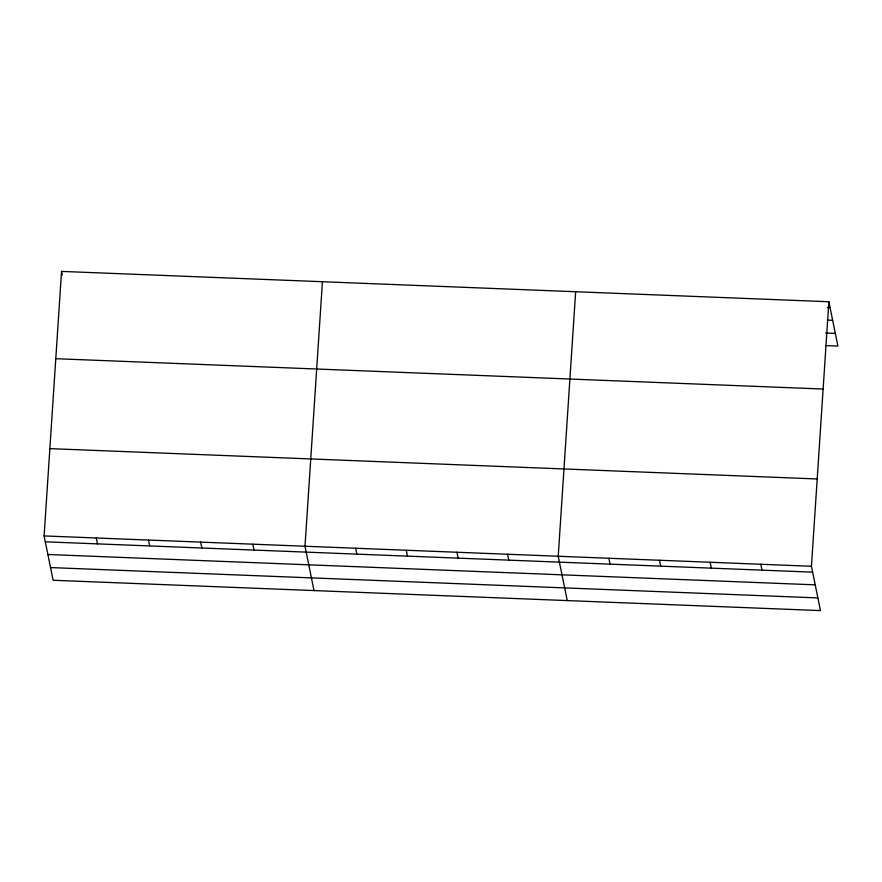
<?xml version="1.0" encoding="UTF-8"?>
<svg xmlns="http://www.w3.org/2000/svg" width="882" height="882" viewBox="0 0 882 882"><rect width="100%" height="100%" fill="white"/><g stroke="black" fill="none" stroke-linecap="round" stroke-linejoin="round"><path stroke-width="1.32" d="M828.882 301.743L811.44 566.266L820.458 610.598L53.118 580.257L44.1 535.925L61.542 271.402L828.882 301.743L837.9 346.075L825.585 345.59M322.437 281.722L304.996 546.234L314.014 590.576M575.659 291.733L558.218 556.244L567.236 600.587M827.338 307.531L830.083 307.642M827.184 320.111L832.663 320.32M825.739 333.01L835.32 333.396M55.787 358.698L823.127 389.039M49.855 448.629L817.195 478.97M44.1 535.925L811.44 566.266M45.302 541.813L812.642 572.153M47.882 554.502L815.222 584.843M50.539 567.567L817.879 597.908M760.802 564.26L761.993 570.147M710.153 562.253L711.355 568.151M659.504 560.257L660.706 566.145M608.867 558.251L610.068 564.149M507.58 554.249L508.771 560.136M456.931 552.242L458.133 558.141M406.282 550.247L407.484 556.134M355.644 548.24L356.835 554.128M252.814 544.172L254.016 550.07M200.633 542.11L201.835 547.998M148.463 540.049L149.653 545.936M61.542 271.402L62.258 274.941M96.281 537.987L97.483 543.874"/></g></svg>
